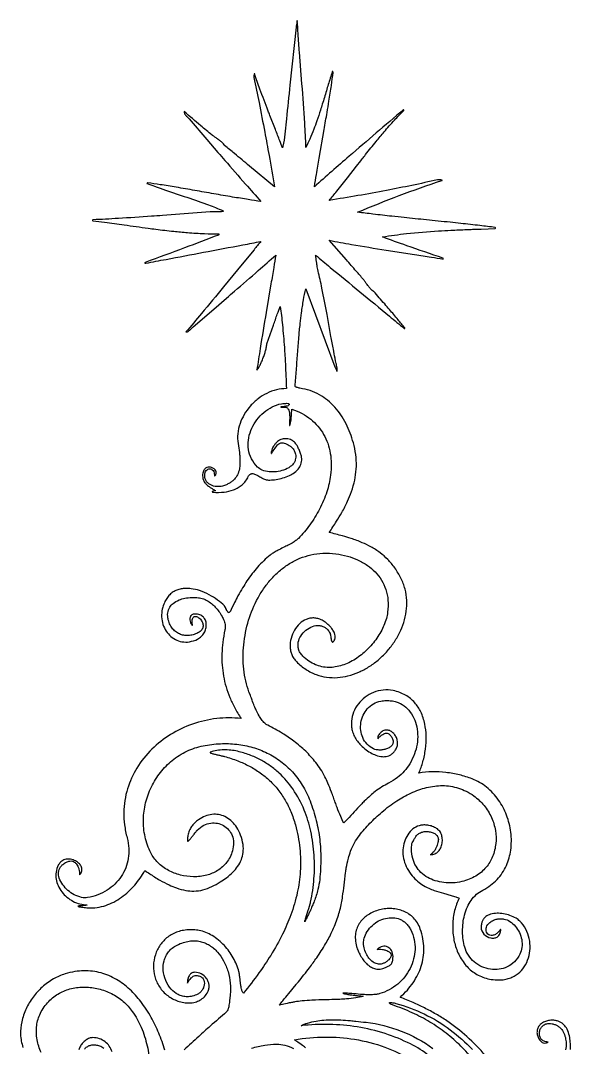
# Model space of a CAD drawing. Header units: metres. Extents: x 423 to 488, y 56 to 176.
# Drawn here: x 437.6 to 469.8, y 115.6 to 175.6 of the extents above; entities that cross this region are included whole.
import ezdxf

# ---------------------------------------------------------------- set-up
doc = ezdxf.new("R2010")
doc.units = ezdxf.units.M

msp = doc.modelspace()

# ---------------------------------------------------------------- linework, layer by layer
for points in [[(464.781799, 115.140671, 0.033072), (463.690087, 116.255893, 0.034568), (462.511203, 117.172386, 0.016283), (461.89119, 117.56037, 0.015494), (461.215045, 117.925897, 0.013922), (460.542551, 118.239848, 0.012682), (459.787051, 118.544735, 0.027645), (460.212306, 118.974179, 0.030802), (460.546491, 119.401554, 0.035053), (460.829548, 119.882474, 0.037889), (461.024026, 120.360814, 0.041107), (461.144777, 120.880629, 0.04133), (461.178441, 121.41034, 0.041251), (461.122503, 121.959003, 0.037965), (460.96852, 122.537959, 0.053167), (460.800532, 122.892872, 0.056312), (460.572913, 123.185663, 0.051989), (460.307443, 123.406373, 0.04958), (459.988213, 123.576904, 0.043596), (459.661087, 123.679681, 0.040894), (459.298973, 123.729062, 0.037904), (458.943857, 123.721257, 0.037454), (458.589749, 123.659515, 0.081407), (457.911752, 123.364876, 0.094516), (457.449564, 122.924816, 0.057001), (457.281591, 122.6228, 0.057681), (457.187712, 122.294421, 0.058854), (457.170869, 121.925716, 0.05164), (457.244094, 121.511833, 0.030411), (457.331987, 121.262654, 0.02772), (457.459445, 121.002349, 0.032504), (457.633387, 120.734375, 0.037604), (457.81469, 120.525943, 0.053144), (458.05708, 120.332509, 0.066221), (458.283115, 120.227447, 0.086845), (458.557532, 120.191683, 0.083747), (458.838008, 120.25169, 0.006474), (459.019312, 120.326389, 0.016085), (459.090875, 120.359725, 0.03725), (459.193709, 120.421726, 0.053736), (459.256141, 120.476971, 0.065658), (459.308151, 120.55172, 0.055998), (459.346207, 120.651345, 0.038954), (459.365058, 120.757872, 0.024324), (459.373474, 120.93076, 0.128387), (459.282688, 121.278495, 0.15353), (459.062367, 121.485964, 0.081965), (458.917145, 121.528844, 0.08097), (458.763999, 121.523016, 0.0799), (458.608482, 121.464642, 0.066812), (458.450877, 121.344338, -0.05133), (458.575344, 121.356176, -0.035794), (458.753835, 121.341992, -0.037966), (458.939192, 121.299225, -0.047936), (459.07817, 121.240719, -0.086796), (459.208153, 121.138287, -0.13351), (459.256869, 121.041129, -0.081819), (459.25917, 120.977332, -0.069222), (459.239413, 120.904656, -0.055865), (459.198575, 120.832543, -0.039647), (459.122918, 120.743832, -0.04455), (458.965722, 120.612404, -0.054888), (458.819437, 120.532934, -0.058957), (458.67103, 120.491828, -0.062331), (458.525368, 120.487759, -0.104452), (458.276719, 120.565964, -0.081656), (458.017674, 120.773658, -0.060297), (457.833843, 121.035797, -0.055308), (457.704243, 121.359686, -0.061885), (457.652114, 121.712938, -0.075442), (457.689486, 122.003999, -0.072504), (457.866114, 122.396296, -0.0673), (458.165271, 122.749881, -0.061493), (458.530963, 123.006211, -0.063517), (458.935452, 123.159231, -0.073545), (459.377491, 123.19822, -0.082645), (459.763086, 123.110467, -0.046623), (459.953118, 123.011085, -0.045869), (460.124403, 122.876299, -0.045907), (460.277466, 122.702015, -0.04134), (460.411229, 122.482008, -0.062411), (460.606477, 121.928265, -0.062081), (460.659718, 121.340416, -0.055785), (460.57875, 120.786463, -0.05295), (460.369717, 120.235121, -0.050179), (460.056593, 119.744949, -0.049766), (459.649107, 119.323191, -0.052408), (459.149964, 118.982852, -0.053907), (458.605764, 118.761691, -0.036261), (458.39926, 118.71858, -0.026115), (458.107496, 118.694865, -0.015273), (457.873471, 118.695253, -0.010701), (457.539972, 118.713147, -0.003794), (457.46653, 118.719227, -0.000556), (456.965557, 118.76509, 0.006671), (456.631122, 118.791586, 0.012121), (456.446615, 118.799244, 0.254192), (456.451796, 118.789711, 0.060897), (456.490177, 118.771007, 0.021887), (456.530525, 118.759051, 0.011828), (456.606481, 118.742015, 0.010981), (456.735322, 118.719233, 0.006035), (456.971016, 118.685781, 0.002602), (457.119243, 118.667349, 0.001554), (457.367627, 118.638557, -0.001268), (457.586453, 118.613319, -0.007429), (457.623721, 118.608362, -0.021935), (457.194705, 118.520898, -0.017595), (456.65303, 118.454448, -0.00976), (456.272054, 118.428747, -0.005948), (455.645941, 118.406232, 0.001304), (454.842322, 118.384807, 0.004929), (454.62987, 118.376491, 0.012357), (454.059939, 118.334415, 0.016371), (453.63223, 118.277999, 0.007666), (453.443701, 118.243845, 0.005359), (453.175377, 118.18798), (452.720672, 118.086711, -0.002303), (452.92804, 118.343488, -0.001388), (453.275168, 118.766892), (453.705925, 119.290164, 0.001266), (453.837465, 119.451037, 0.007824), (454.489166, 120.278311, 0.011433), (454.913083, 120.861283, 0.018813), (455.430097, 121.671031, 0.02263), (455.802771, 122.377586, 0.029845), (456.146273, 123.236496, 0.032435), (456.361774, 124.060079, 0.012285), (456.424933, 124.43588, 0.007012), (456.510091, 125.09798, -0.004006), (456.598572, 125.820205, -0.009749), (456.643083, 126.115887, -0.021324), (456.761562, 126.667545, -0.027011), (456.896722, 127.092112, -0.036889), (457.123146, 127.578152, -0.038594), (457.406981, 128.004964, -0.025761), (458.022614, 128.713269, -0.025102), (458.724921, 129.372244, -0.030984), (459.592689, 130.020276, -0.036043), (460.406663, 130.472842, -0.022916), (460.880949, 130.667554, -0.025359), (461.324563, 130.801397, -0.029867), (461.809898, 130.891018, -0.032546), (462.262136, 130.917194, -0.0369), (462.74141, 130.878279, -0.038031), (463.195625, 130.771539, -0.039881), (463.653537, 130.585152, -0.037726), (464.101269, 130.315734, -0.067462), (464.700268, 129.755655, -0.066956), (465.132482, 129.051533, -0.063564), (465.358833, 128.292624, -0.065757), (465.383008, 127.527255, -0.07256), (465.194173, 126.770753, -0.077484), (464.815895, 126.145578, -0.041884), (464.53977, 125.867858, -0.040918), (464.214177, 125.634051, -0.040962), (463.834421, 125.446328, -0.037623), (463.394191, 125.309179, -0.042801), (462.869216, 125.234529, -0.043721), (462.350338, 125.250977, -0.047128), (461.839562, 125.361587, -0.051975), (461.404997, 125.551135, -0.061207), (461.007289, 125.845654, -0.066142), (460.71949, 126.202259, -0.071918), (460.525766, 126.656219, -0.065031), (460.455139, 127.196955, -0.028717), (460.471439, 127.48053, -0.087424), (460.498233, 127.570567, -0.016516), (460.632827, 127.818898, -0.02264), (460.744909, 127.99186, -0.099742), (460.874604, 128.113101, -0.075607), (461.089247, 128.204349, -0.056924), (461.311582, 128.235073, -0.054854), (461.543585, 128.215071, -0.06668), (461.769327, 128.13806, -0.087699), (461.915595, 128.029865, -0.058682), (461.974744, 127.950708, -0.062824), (462.010623, 127.865616, -0.065728), (462.024699, 127.767353, -0.057483), (462.012947, 127.654575, -0.025721), (461.935198, 127.373758, -0.043705), (461.866934, 127.216215, -0.057409), (461.751449, 127.051308, -0.046065), (461.568617, 126.879918, 0.103391), (461.817567, 126.931953, 0.102624), (462.026575, 127.080105, 0.078192), (462.160728, 127.278929, 0.067362), (462.243666, 127.544241, 0.063358), (462.255216, 127.819648, 0.068733), (462.199258, 128.067688, 0.088529), (462.06235, 128.298311, 0.099026), (461.872719, 128.445806, 0.039889), (461.598237, 128.556684, 0.04684), (461.351556, 128.609408, 0.049362), (461.115831, 128.613723, 0.052519), (460.897963, 128.572889, 0.09528), (460.541363, 128.387144, 0.083041), (460.232701, 128.045619, 0.066828), (460.043519, 127.639286, 0.060958), (459.955365, 127.156256, 0.063415), (459.989824, 126.649623, 0.067371), (460.144389, 126.197056, 0.042667), (460.423799, 125.74023, 0.048716), (460.73729, 125.391032, 0.042751), (461.060103, 125.142338, 0.037286), (461.470753, 124.919894, 0.021641), (461.785139, 124.794824, 0.013127), (462.316351, 124.625188), (462.772315, 124.494479, -0.004172), (463.044887, 124.412878, -0.00563), (463.245652, 124.348458, 0.055534), (462.978309, 123.622149, 0.051948), (462.86459, 122.802954, 0.051042), (462.920105, 121.986154, 0.054339), (463.131534, 121.246512, 0.064403), (463.526688, 120.549309, 0.072175), (464.03437, 120.044622, 0.040588), (464.362145, 119.840396, 0.04037), (464.720463, 119.690849, 0.04089), (465.119248, 119.596235, 0.037822), (465.560986, 119.562772, 0.039735), (465.891548, 119.589084, 0.043128), (466.188022, 119.663228, 0.042592), (466.4517, 119.779841, 0.043091), (466.688878, 119.93784, 0.077883), (467.047174, 120.329013, 0.071718), (467.293835, 120.849009, 0.064905), (467.389354, 121.405134, 0.06399), (467.339438, 121.975227, 0.069971), (467.131967, 122.535144, 0.072836), (466.789268, 122.995442, 0.065747), (466.568343, 123.164821, 0.046581), (466.211898, 123.328161, 0.042214), (465.824609, 123.427969, 0.04609), (465.459225, 123.455691, 0.066518), (465.066754, 123.396684, 0.090939), (464.806078, 123.26641, 0.060016), (464.688404, 123.153505, 0.061082), (464.602712, 123.018085, 0.06026), (464.548046, 122.854108, 0.050397), (464.527289, 122.648699, 0.185636), (464.684585, 122.239632, 0.1713), (465.099935, 122.014176, 0.091149), (465.323674, 122.019501, 0.10979), (465.49363, 122.096276, 0.064522), (465.567275, 122.167954, 0.061485), (465.62337, 122.260014, 0.058374), (465.658927, 122.371855, 0.047837), (465.672582, 122.514248, 0.146735), (465.67193, 122.516421, 0.274501), (465.670782, 122.516978, 0.113425), (465.669202, 122.516473, 0.041454), (465.665542, 122.51387, 0.02876), (465.659783, 122.508412, 0.010826), (465.645687, 122.492757), (465.57511, 122.409264, -0.033896), (465.444802, 122.278376, -0.06414), (465.363554, 122.223769, -0.083126), (465.176397, 122.16633, -0.113188), (465.03241, 122.179834, -0.111448), (464.921981, 122.246165, -0.103765), (464.843859, 122.360082, -0.183592), (464.834796, 122.65058, -0.155894), (465.037683, 122.92237, -0.046741), (465.2519, 123.046974, -0.053229), (465.458108, 123.11693, -0.053213), (465.659878, 123.14011, -0.053474), (465.861004, 123.120175, -0.090492), (466.204828, 122.980396, -0.076504), (466.534307, 122.691808, -0.065309), (466.766004, 122.328987, -0.064771), (466.8978, 121.915447, -0.076125), (466.910185, 121.46036, -0.084928), (466.791688, 121.069271, -0.080492), (466.469122, 120.621511, -0.085825), (466.045911, 120.322788, -0.075956), (465.583864, 120.184006, -0.071394), (465.070938, 120.185225, -0.142433), (464.119992, 120.618917, -0.146446), (463.571564, 121.476194, -0.034555), (463.479714, 121.908787, -0.031622), (463.442592, 122.390516, -0.032495), (463.4682, 122.889448, -0.034445), (463.554957, 123.352756, -0.041529), (463.721598, 123.828399, -0.047695), (463.937975, 124.210452, -0.059768), (464.255213, 124.564922, -0.064522), (464.620964, 124.811146, 0.043069), (465.078137, 125.091273, 0.044993), (465.462115, 125.431969, 0.042598), (465.763396, 125.812266, 0.041406), (466.003585, 126.24977, 0.071852), (466.258811, 127.151408, 0.064665), (466.262186, 128.191593, 0.059764), (466.013642, 129.184451, 0.061248), (465.546172, 130.067193, 0.071105), (464.833452, 130.830203, 0.077736), (464.004944, 131.307145, 0.032107), (463.25434, 131.541788, 0.03167), (462.469324, 131.680966, 0.032628), (461.661494, 131.718895, 0.03392), (460.886391, 131.65197, 0.037187), (461.121465, 132.308392, 0.034804), (461.26942, 133.038411, 0.038971), (461.310797, 133.826054, 0.044447), (461.231921, 134.513409, 0.059412), (460.993166, 135.22962, 0.070538), (460.643497, 135.76182, 0.082962), (460.101941, 136.202574, 0.041879), (459.765243, 136.358565, 0.038206), (459.373755, 136.468504, 0.073962), (458.801476, 136.496993, 0.072073), (458.230734, 136.356227, 0.065217), (457.744004, 136.08015, 0.065288), (457.345287, 135.688388, 0.070329), (457.062268, 135.197935, 0.075881), (456.941767, 134.686693, 0.042004), (456.942874, 134.40649, 0.041932), (456.990839, 134.129932, 0.042971), (457.090251, 133.850171, 0.040193), (457.244524, 133.572847, 0.042672), (457.436128, 133.33263, 0.034284), (457.717424, 133.073884, 0.037395), (458.056111, 132.841991, 0.043881), (458.373066, 132.693584, 0.066448), (458.753942, 132.609411, 0.088301), (459.047232, 132.636277, 0.055812), (459.201619, 132.697762, 0.055299), (459.339945, 132.792598, 0.053754), (459.463097, 132.924286, 0.045246), (459.575708, 133.106289, 0.089554), (459.637684, 133.317818, 0.080507), (459.624401, 133.562274, 0.067429), (459.54492, 133.780281, 0.068333), (459.411728, 133.966567, 0.081732), (459.227355, 134.106883, 0.099049), (459.043581, 134.161718, 0.058857), (458.938419, 134.159082, 0.057494), (458.834296, 134.131661, 0.055969), (458.731504, 134.077598, 0.047383), (458.625852, 133.990275, 0.028029), (458.538554, 133.892599, 0.063998), (458.508687, 133.843388, 0.070026), (458.491449, 133.782952, 0.034518), (458.482691, 133.656231, -0.011097), (458.624836, 133.792203, -0.019751), (458.709275, 133.863545, -0.041383), (458.834704, 133.945596, -0.064648), (458.924463, 133.980149, -0.102585), (459.030778, 133.983753, -0.103943), (459.128392, 133.945025, -0.081394), (459.216325, 133.863552, -0.049401), (459.321198, 133.697154, -0.049749), (459.364212, 133.584329, -0.061586), (459.378015, 133.487643, -0.064617), (459.368082, 133.397933, -0.06503), (459.335715, 133.314287, -0.099255), (459.23282, 133.191365, -0.071309), (459.04162, 133.078407, -0.049201), (458.842074, 133.018226, -0.044818), (458.614621, 132.994252, -0.050408), (458.387455, 133.013674, -0.069518), (458.230424, 133.066557, -0.086065), (457.856185, 133.342501, -0.087388), (457.601578, 133.723257, -0.074258), (457.488587, 134.136628, -0.069327), (457.497692, 134.595231, -0.06822), (457.630528, 135.033154, -0.071825), (457.866717, 135.398301, -0.084051), (458.224954, 135.691291, -0.084696), (458.656607, 135.84829, -0.036085), (458.987489, 135.88407, -0.040573), (459.283281, 135.870595, -0.041738), (459.557216, 135.812193, -0.043562), (459.806421, 135.712499, -0.080225), (460.205897, 135.422624, -0.072302), (460.531951, 134.983428, -0.059192), (460.724801, 134.494948, -0.053202), (460.812904, 133.91773, -0.051128), (460.779377, 133.330255, -0.052047), (460.628985, 132.772056, -0.04066), (460.350524, 132.193308, -0.04845), (460.034268, 131.756395, -0.050674), (459.631536, 131.384087, -0.044676), (459.103327, 131.056148, 0.023822), (458.715394, 130.837137, 0.022996), (458.3365, 130.573689, 0.017589), (458.037215, 130.327318, 0.0145), (457.69413, 130.00584, 0.007352), (457.495206, 129.802408, 0.003642), (457.102786, 129.383036, -0.003465), (456.702148, 128.954579, -0.006653), (456.489033, 128.735716, -0.0153), (456.315239, 129.111636, -0.011193), (456.105246, 129.637285, -0.002222), (456.050694, 129.785241, -0.001079), (455.940349, 130.090721, 0.001236), (455.832545, 130.388872, 0.0024), (455.775896, 130.54205, 0.011722), (455.567781, 131.0594, 0.016115), (455.395669, 131.426766, 0.024302), (455.135772, 131.881789, 0.026804), (454.85925, 132.268187, 0.031763), (454.265976, 132.920225, 0.030815), (453.575406, 133.510717, 0.024878), (452.901843, 133.967658, 0.020674), (452.044813, 134.441424, -0.072237), (451.878908, 134.556853, -0.047855), (451.677626, 134.784934, -0.02749), (451.537161, 135.002895, -0.019835), (451.371964, 135.321894, -0.011445), (451.262201, 135.570835, -0.008589), (451.129358, 135.90811, -0.002097), (451.089344, 136.016434, -0.00144), (451.032178, 136.174628), (450.965848, 136.35944), (450.951335, 136.399387, -0.031667), (450.764689, 137.028543, -0.029264), (450.646967, 137.728759, -0.026616), (450.609054, 138.419458, -0.025358), (450.644679, 139.144583, -0.049109), (450.932222, 140.578281, -0.05092), (451.478674, 141.878638, -0.028474), (451.860309, 142.492106, -0.030533), (452.281119, 143.018392, -0.034405), (452.786845, 143.505335, -0.036916), (453.317972, 143.887646, -0.041088), (453.931763, 144.197865, -0.042126), (454.572315, 144.397161, -0.043991), (455.275988, 144.488808, -0.041509), (456.02723, 144.457701, -0.035966), (456.705718, 144.322807, -0.038994), (457.306071, 144.106306, -0.044292), (457.874845, 143.786227, -0.049064), (458.32599, 143.406882, -0.056116), (458.704444, 142.92073, -0.058037), (458.954676, 142.379995, -0.059771), (459.079757, 141.756771, -0.053411), (459.05982, 141.046209, -0.034951), (458.983637, 140.679153, -0.03091), (458.843784, 140.279117, -0.02711), (458.663489, 139.908086, -0.025231), (458.429199, 139.531871, -0.048522), (457.844583, 138.843963, -0.051051), (457.170483, 138.31274, -0.029837), (456.78273, 138.098011, -0.0329), (456.409405, 137.948769, -0.038577), (455.998755, 137.849401, -0.042462), (455.615883, 137.820468, -0.048383), (455.21166, 137.863534, -0.049399), (454.831441, 137.981795, -0.050641), (454.459041, 138.185946, -0.045717), (454.097607, 138.486707, -0.057789), (453.9421, 138.683012, -0.065796), (453.851698, 138.883775, -0.062383), (453.818076, 139.083122, -0.059508), (453.834245, 139.294361, -0.093493), (453.980088, 139.657698, -0.080455), (454.282372, 139.996349, -0.0827), (454.674207, 140.218876, -0.101855), (455.037324, 140.273183, -0.066175), (455.232029, 140.236402, -0.068716), (455.403403, 140.152329, -0.069993), (455.558219, 140.012927, -0.058651), (455.694439, 139.80538, -0.063029), (455.70205, 139.78371, -0.013911), (455.721023, 139.681784, 0.002381), (455.745086, 139.53361, 0.008079), (455.75309, 139.490094, 0.025548), (455.78081, 139.381146, 0.056995), (455.801139, 139.334893, 0.072482), (455.819563, 139.311764, 0.127924), (455.834438, 139.303659, 0.160808), (455.852046, 139.304971, 0.098341), (455.87567, 139.320767, 0.056294), (455.940653, 139.402298, 0.062473), (455.980331, 139.487533, 0.05768), (455.99735, 139.573407, 0.052144), (455.99505, 139.670163, 0.072558), (455.948943, 139.834948, 0.050906), (455.828202, 140.046116, 0.032137), (455.695888, 140.207945, 0.027883), (455.522195, 140.374828, 0.025296), (455.35281, 140.506037, 0.036227), (455.224101, 140.582503, 0.051974), (454.975534, 140.676006, 0.057255), (454.736731, 140.710037, 0.054709), (454.512428, 140.691571, 0.052768), (454.28934, 140.623321, 0.086558), (453.924891, 140.387135, 0.073614), (453.605992, 139.989649, 0.067882), (453.411417, 139.521118, 0.072132), (453.357054, 139.046501, 0.042343), (453.38571, 138.797561, 0.04528), (453.452676, 138.572939, 0.050649), (453.568167, 138.351883, 0.050729), (453.725525, 138.158888, 0.051844), (454.290434, 137.70038, 0.056652), (454.885849, 137.401646, 0.053778), (455.488986, 137.25124, 0.051707), (456.134987, 137.229516, 0.045055), (456.739612, 137.326938, 0.041236), (457.371961, 137.54511, 0.036567), (457.942776, 137.847934, 0.034522), (458.495794, 138.251044, 0.03331), (458.985558, 138.721685, 0.033528), (459.40551, 139.249931, 0.035702), (459.75622, 139.844028, 0.038016), (460.00013, 140.444385, 0.043189), (460.150556, 141.10593, 0.046396), (460.178679, 141.737022, 0.05199), (460.076879, 142.401235, 0.051967), (459.840178, 143.030453, 0.037938), (459.480032, 143.631966, 0.041), (459.063356, 144.129398, 0.037457), (458.616509, 144.518696, 0.034575), (458.077015, 144.866536, 0.026036), (457.57317, 145.11085, 0.020945), (456.921306, 145.354392, 0.012233), (456.421436, 145.504213, 0.007876), (455.636382, 145.705492, 0.010564), (456.072496, 146.357515, 0.013796), (456.38176, 146.872507, 0.020499), (456.715486, 147.525898, 0.024362), (456.945951, 148.098728, 0.031562), (457.132529, 148.771074, 0.034721), (457.219908, 149.399426, 0.039683), (457.212575, 150.093442, 0.03899), (457.094584, 150.789872, 0.023842), (456.916632, 151.378788, 0.025388), (456.695956, 151.912779, 0.029689), (456.398547, 152.454593, 0.032702), (456.069382, 152.909146, 0.038817), (455.649984, 153.341901, 0.041931), (455.202288, 153.674995, 0.047104), (454.665617, 153.942032, 0.046575), (454.082097, 154.106349, -0.006806), (453.930492, 154.136295, -0.011226), (453.83928, 154.157755, -0.015034), (453.75429, 154.182526, -0.025827), (453.706135, 154.200944, -0.074315), (453.657444, 154.231831, -0.240485), (453.650402, 154.249204, 0.002766), (453.688748, 154.719548, 0.001371), (453.758284, 155.669428, -0.001309), (453.828535, 156.630732, -0.002634), (453.867198, 157.107978, -0.005326), (453.944875, 157.908289, -0.006734), (454.021561, 158.539614, -0.009607), (454.138541, 159.295421, -0.011199), (454.265788, 159.939101), (455.978518, 155.391505, 0.008176), (456.031054, 155.258643, 0.016111), (456.060962, 155.192579, 0.045444), (456.096332, 155.134651, 0.304717), (456.106738, 155.130967, 0.325673), (456.11625, 155.142496, 0.044143), (456.113444, 155.242345, 0.013254), (456.101144, 155.327874, 0.007364), (456.072684, 155.480739, 0.003392), (456.051203, 155.583756, 0.002311), (456.017953, 155.734579), (455.985155, 155.880817), (455.982742, 155.892297, -0.002715), (455.88397, 156.408048, -0.00185), (455.74594, 157.166195), (455.518695, 158.445297, 0.006549), (455.219772, 159.984957, 0.01003), (454.991377, 160.983232, -0.017824), (454.955456, 161.152309, -0.01041), (454.9104, 161.444748, 0.002601), (454.859785, 161.811197, 0.00935), (454.843274, 161.912763, 0.001709), (455.704908, 161.194932, 0.000854), (457.435382, 159.768232, -0.000854), (459.1659, 158.341497, -0.001709), (460.027514, 157.623683, 0.168787), (460.046322, 157.616526, 0.198384), (460.0625, 157.622662, 0.203421), (460.069377, 157.638262, 0.174203), (460.062975, 157.656889, 0.004638), (459.671601, 158.135666, 0.003663), (459.165989, 158.733652, 0.001724), (458.886449, 159.05713, 0.000756), (458.245814, 159.791072, -0.156362), (458.209293, 159.802779, -0.04605), (458.112896, 159.886048, -0.017157), (458.042596, 159.964289, -0.01016), (457.931298, 160.102667, -0.004333), (457.868835, 160.18511, -0.002353), (457.755842, 160.338463, 0.003411), (457.662193, 160.465002, 0.016128), (457.641354, 160.490973, 0.001607), (457.221164, 160.97819, 0.001182), (456.646327, 161.637254), (455.644357, 162.777503, 0.006186), (456.950675, 162.536207, 0.00402), (458.968067, 162.205993), (460.635737, 161.949461, -0.001222), (461.619319, 161.795116, -0.001763), (462.300332, 161.684081, -0.017096), (462.303024, 161.700918, -0.020416), (462.306329, 161.714811), (462.310511, 161.728927, 0.311626), (462.309094, 161.732101, 0.056348), (462.29315, 161.739497, -0.003721), (460.174377, 162.463317, -0.005534), (458.759225, 162.976205, -0.014772), (460.166431, 163.168211, -0.011173), (462.037447, 163.325221, -0.00316), (462.750516, 163.364519, -0.002385), (463.695987, 163.406115, -0.000609), (464.030519, 163.418826), (464.520176, 163.436425), (465.337192, 163.46503, 0.224914), (465.351444, 163.472417, 0.142499), (465.360276, 163.495385, 0.136403), (465.355754, 163.519264, 0.250942), (465.34454, 163.527283, 0.003047), (464.457104, 163.636954, 0.002415), (463.336293, 163.763052, 0.001153), (462.709705, 163.829021, 0.000522), (461.324622, 163.970159, -0.00074), (460.018103, 164.103869, -0.001372), (459.313172, 164.179022, -0.002634), (458.201286, 164.306579, -0.003265), (457.305584, 164.420057, -0.009663), (459.737741, 165.389537, -0.009558), (462.2323, 166.274387, 0.084415), (462.242802, 166.279991, 0.307033), (462.243908, 166.28337, 0.19002), (462.241482, 166.286529, 0.055131), (462.229403, 166.29207, 0.035243), (462.204549, 166.298404, 0.016004), (462.148733, 166.306671, 0.022753), (462.016124, 166.315907, 0.062116), (461.967513, 166.311028, -0.009089), (458.99381, 165.689859, -0.008131), (455.647911, 165.110388, 0.004964), (456.084065, 165.640923, 0.003373), (456.712886, 166.432356), (457.239744, 167.107741, -0.000583), (457.568137, 167.52828, -0.000957), (457.768823, 167.783651, -0.004178), (458.388498, 168.555728, -0.005729), (458.85156, 169.109819, -0.008878), (459.462104, 169.798463, -0.010572), (459.996934, 170.356401, 0.200941), (460.002611, 170.370259, 0.160796), (459.996689, 170.387737, 0.095241), (459.982671, 170.400418, 0.322884), (459.976588, 170.399936, 0.002259), (456.809846, 167.687193, 0.003493), (454.782395, 165.909563, -0.00284), (454.895015, 166.627689, -0.002141), (455.053905, 167.578845), (455.344859, 169.245923, 0.001342), (455.517811, 170.251623, 0.00204), (455.627149, 170.914221, 0.003436), (455.767533, 171.82709, 0.004136), (455.872664, 172.58716, 0.146012), (455.868974, 172.609913, 0.122844), (455.851531, 172.630824, 0.183813), (455.83109, 172.636427, 0.298556), (455.820368, 172.627822, 0.00368), (455.698308, 172.242634, 0.001959), (455.477177, 171.516464, -0.001284), (455.239753, 170.732997, -0.002882), (455.131016, 170.384665, -0.006136), (454.922055, 169.755398, -0.007861), (454.74526, 169.268961, -0.011405), (454.508571, 168.688427, -0.013427), (454.283285, 168.205885, 0.005745), (454.210088, 169.626781, 0.00357), (454.049731, 171.910563), (453.905274, 173.761801, -0.001468), (453.826586, 174.831877, -0.002012), (453.774596, 175.613191, 0.052348), (453.773969, 175.616914, 0.366904), (453.773464, 175.617256), (453.77287, 175.616858), (453.771227, 175.613144, 0.022679), (453.768938, 175.605454, 0.008361), (453.764034, 175.584256, 0.006689), (453.756291, 175.545503, 0.003485), (453.742945, 175.470837, 0.004614), (453.716095, 175.305163, 0.011365), (453.707348, 175.237582), (453.349205, 171.84832, -0.00076), (453.135537, 169.865434, -0.001072), (452.978924, 168.460394), (452.908781, 168.17982, 0.001375), (452.752766, 168.586062, 0.000835), (452.492837, 169.254041), (452.172292, 170.074904, -0.000777), (452.073775, 170.328711, -0.004782), (451.593793, 171.607241, -0.006955), (451.284478, 172.493883, 0.059222), (451.278003, 172.507635, 0.178205), (451.273899, 172.510818, 0.24829), (451.269785, 172.51007, 0.102293), (451.263558, 172.502685, 0.057956), (451.256263, 172.484462, 0.023136), (451.245622, 172.436599, 0.025828), (451.232004, 172.324461, 0.070201), (451.234964, 172.282828, -0.003336), (451.538257, 170.820254, -0.002847), (451.872404, 169.102318, -0.001885), (452.124374, 167.738108, -0.001409), (452.449488, 165.910551), (450.983364, 167.115899, -0.000659), (450.105434, 167.83964, -0.000986), (449.520492, 168.325091, 0.162042), (449.508677, 168.360589, 0.045853), (449.422177, 168.456429, 0.016919), (449.341046, 168.526318, 0.010009), (449.197775, 168.636881, 0.004392), (449.108398, 168.701834, 0.002553), (448.953099, 168.811431, -0.002664), (448.819543, 168.905728, -0.013587), (448.793964, 168.925063, -0.006189), (448.126567, 169.472337, -0.004187), (447.157022, 170.301611, 0.055348), (447.164396, 170.2352, 0.055845), (447.186028, 170.172604, 0.041056), (447.213951, 170.12455, 0.031429), (447.259077, 170.067741, 0.014055), (447.286387, 170.039135, 0.005803), (447.355213, 169.97255, -0.00921), (447.419349, 169.909651, -0.016417), (447.453481, 169.872561), (448.495711, 168.660301), (449.138367, 167.913292, 0.000454), (449.539068, 167.448913, 0.001938), (450.74725, 166.062199, 0.002624), (451.648715, 165.046389, -0.003375), (450.911889, 165.156729, -0.002695), (449.991114, 165.306065, -0.001338), (449.444851, 165.399189, -0.000659), (448.337425, 165.592533, 0.000697), (447.240093, 165.78403, 0.001375), (446.683713, 165.878751, 0.002733), (445.764027, 166.027558, 0.003412), (445.026037, 166.137678, 0.173703), (445.007005, 166.133767, 0.136337), (444.990264, 166.11591, 0.126239), (444.985189, 166.094333, 0.312031), (444.990857, 166.086478, 0.00215), (445.429549, 165.933018, 0.001467), (446.074103, 165.712764), (447.162135, 165.345087, -0.005176), (448.470341, 164.884579, -0.007922), (449.31693, 164.561406, -0.020352), (449.397825, 164.525163, -0.046317), (449.430997, 164.504621, -0.136226), (449.448372, 164.481905, -0.302429), (449.44556, 164.46839, -0.157416), (449.417017, 164.454036, -0.032213), (449.265116, 164.440435, -0.008459), (449.182604, 164.439776, -0.003046), (448.953483, 164.443219, 0.006029), (448.753785, 164.445029, 0.018446), (448.688548, 164.442426), (445.887037, 164.228323, -0.001102), (445.256453, 164.181843, -0.002813), (443.311478, 164.053787, -0.003674), (441.821053, 163.975062, 0.280162), (441.813058, 163.969689, 0.099063), (441.807112, 163.944883, 0.13078), (441.81257, 163.920739, 0.248627), (441.82378, 163.913053, -0.003664), (442.506561, 163.830042, -0.00218), (443.652554, 163.677101, 0.000651), (445.05644, 163.485372, 0.00205), (445.502756, 163.426872, 0.004876), (446.549562, 163.304387, 0.006346), (447.3558, 163.228347, 0.009344), (448.348136, 163.166089, 0.010993), (449.193097, 163.14751, 0.025311), (449.189667, 163.130252, 0.013941), (449.185919, 163.098541, -0.219549), (449.183542, 163.094411, -0.062586), (449.169427, 163.086854, -0.002358), (447.180871, 162.334295, -0.002052), (444.888436, 161.489772, 0.163541), (444.863068, 161.469547, 0.293371), (444.863015, 161.450416, 0.184277), (444.882683, 161.435821, 0.118428), (444.92003, 161.434395, -0.002244), (446.099613, 161.665057, -0.001214), (448.282601, 162.076274, 0.00085), (450.600235, 162.511106, 0.001879), (451.647498, 162.713514, 0.000745), (451.248226, 162.227663), (450.558029, 161.383767), (449.46934, 160.052476, -0.002919), (448.175017, 158.494988, -0.004183), (447.256439, 157.421048, 0.055348), (447.32285, 157.428422, 0.055845), (447.385445, 157.450054, 0.041056), (447.433499, 157.477977, 0.031429), (447.490309, 157.523104, 0.014055), (447.518914, 157.550414, 0.005803), (447.5855, 157.61924, -0.00921), (447.648399, 157.683376, -0.016417), (447.685489, 157.717507), (448.897749, 158.759738), (449.644757, 159.402394, 0.000454), (450.109136, 159.803095, 0.001938), (451.49585, 161.011277, 0.002624), (452.511661, 161.912742, -0.00167), (452.396779, 161.194081, -0.00125), (452.237596, 160.234288), (451.952396, 158.557615, 0.00255), (451.607242, 156.463262, 0.004233), (451.416442, 155.198814, 0.052859), (451.487524, 155.287519, 0.02601), (451.601649, 155.487808, 0.015331), (451.691206, 155.680405, 0.012327), (451.789164, 155.925703, 0.011592), (451.873234, 156.169471, 0.013592), (451.934382, 156.380737, 0.021225), (451.982918, 156.606115, 0.042443), (451.9927, 156.721147), (452.379114, 157.820282, -0.001669), (452.60714, 158.459189, -0.002325), (452.774408, 158.916291, -0.009968), (452.907343, 157.831731, -0.008271), (453.019767, 156.519816, -0.004968), (453.07694, 155.552011, -0.003343), (453.137993, 154.112426, 0.059755), (452.56923, 154.044209, 0.055369), (451.988655, 153.832702, 0.049051), (451.485414, 153.518588, 0.047308), (451.035682, 153.099132, 0.048033), (450.672334, 152.600453, 0.050757), (450.427661, 152.070118, 0.058306), (450.297598, 151.472656, 0.062711), (450.313176, 150.904063, -0.005622), (450.388264, 150.376594, -0.012632), (450.413097, 150.140721, -0.02867), (450.422542, 149.717488, -0.040272), (450.387779, 149.417878, -0.063196), (450.273798, 149.076486, -0.072772), (450.098706, 148.81709, -0.039407), (449.969779, 148.696261, -0.036372), (449.811977, 148.587954, -0.033802), (449.630956, 148.497994, -0.028842), (449.407366, 148.419915, -0.047053), (449.23795, 148.388339, -0.044594), (449.056153, 148.38814, -0.045314), (448.876788, 148.420519, -0.048909), (448.719106, 148.481117, -0.058691), (448.571258, 148.578383, -0.066425), (448.465834, 148.694074, -0.077872), (448.392125, 148.846306, -0.074006), (448.365941, 149.022237, -0.071773), (448.391831, 149.201666, -0.0936), (448.455417, 149.325842, -0.104305), (448.549453, 149.405534, -0.121529), (448.652264, 149.432147, -0.127625), (448.756022, 149.406486, -0.110128), (448.849111, 149.325545, -0.093978), (448.911689, 149.195439, -0.06532), (448.938587, 148.990424, 0.064682), (449.003866, 149.075195, 0.082837), (449.03351, 149.15354, 0.083101), (449.035824, 149.229076, 0.079065), (449.012897, 149.305071, 0.116735), (448.917624, 149.422112, 0.094494), (448.751898, 149.505613, 0.105546), (448.561376, 149.518585, 0.123176), (448.409269, 149.456514, 0.071565), (448.340942, 149.389532, 0.063233), (448.286617, 149.295994, 0.056694), (448.252377, 149.17981, 0.043359), (448.238687, 149.022237, 0.056268), (448.256508, 148.864375, 0.059332), (448.307247, 148.722459, 0.048745), (448.378026, 148.609388, 0.041135), (448.484418, 148.49262, 0.026753), (448.583596, 148.409735, 0.019792), (448.727437, 148.310679, 0.008252), (448.79482, 148.269645, 0.002835), (448.993538, 148.154592, -0.125893), (448.991779, 148.153549, -0.005055), (448.943525, 148.139968, 0.006131), (448.885118, 148.123394, 0.011365), (448.85394, 148.113356, 0.037916), (448.807539, 148.093188, 0.165285), (448.799359, 148.084536, 0.275019), (448.799953, 148.079004, 0.133718), (448.8085, 148.072355, 0.050082), (448.822426, 148.06812, 0.022528), (448.854357, 148.06329, 0.054161), (449.494889, 148.065315, 0.061896), (450.040463, 148.195945, 0.041484), (450.322291, 148.329164, 0.046378), (450.549785, 148.490606, 0.054759), (450.756714, 148.712053, 0.055304), (450.90885, 148.970748, -0.052621), (450.956703, 149.053123, -0.071948), (451.005576, 149.103017, -0.077943), (451.061571, 149.133355, -0.074094), (451.127282, 149.146199, -0.087128), (451.2329, 149.13253, -0.044483), (451.424646, 149.053392, -0.006907), (451.473878, 149.026869, -0.002902), (451.589808, 148.961448, 0.004287), (451.699646, 148.899866, 0.008047), (451.75896, 148.868507, 0.043334), (451.961775, 148.786648, 0.074389), (452.088239, 148.767728, 0.031875), (452.448274, 148.790704, 0.029836), (452.826923, 148.862393, 0.037188), (453.232128, 148.997173, 0.045986), (453.537484, 149.159012, 0.070337), (453.828403, 149.414018, 0.08961), (453.982882, 149.676526, 0.053188), (454.024966, 149.843508, 0.050683), (454.032069, 150.024036, 0.047819), (454.00172, 150.215106, 0.039939), (453.926074, 150.433872, 0.005846), (453.826083, 150.655133, 0.013751), (453.779917, 150.747467, 0.030732), (453.691639, 150.890621, 0.042385), (453.613129, 150.984069, 0.056728), (453.503907, 151.071314, 0.055449), (453.375141, 151.133496, 0.048878), (453.22493, 151.170481, 0.035951), (453.015382, 151.185567, 0.074421), (452.888457, 151.16657, 0.059036), (452.740713, 151.101463, 0.043558), (452.617611, 151.013566, 0.037729), (452.493837, 150.890495, 0.03485), (452.391983, 150.75459, 0.037146), (452.31569, 150.614677, 0.046028), (452.262234, 150.460111, 0.060317), (452.24721, 150.336025, 0.079316), (452.248486, 150.32803, 0.183813), (452.250743, 150.32524, 0.187567), (452.254113, 150.324709, 0.08618), (452.260806, 150.327433, 0.058692), (452.272073, 150.336464, 0.022414), (452.2973, 150.364483, 0.015956), (452.333559, 150.411562, 0.006826), (452.4132, 150.525335), (452.543355, 150.718239, -0.010055), (452.614111, 150.817292, -0.036269), (452.636209, 150.842852, -0.102379), (452.745154, 150.91444, -0.093611), (452.884903, 150.941407, -0.063137), (453.013571, 150.925611, -0.048714), (453.171395, 150.868783, -0.036445), (453.304432, 150.793347, -0.035115), (453.429925, 150.696175, -0.038993), (453.536113, 150.585291, -0.0556), (453.594736, 150.494776, -0.056202), (453.670711, 150.28752, -0.068298), (453.68936, 150.106558, -0.068625), (453.660814, 149.940979, -0.06583), (453.586357, 149.782509, -0.096614), (453.365933, 149.552136, -0.0699), (452.97581, 149.351377, -0.053897), (452.561212, 149.255175, -0.054429), (452.139769, 149.250304, -0.072199), (451.717219, 149.354309, -0.100312), (451.454912, 149.528213, -0.077528), (451.100148, 150.014115, -0.081174), (450.922617, 150.560957, -0.069422), (450.915532, 151.093748, -0.06265), (451.061742, 151.665253, -0.055243), (451.328898, 152.171018, -0.053876), (451.708464, 152.618023, -0.057764), (452.188876, 152.978525, -0.062596), (452.698964, 153.196192), (452.858885, 153.22405, -0.011094), (453.003536, 153.243794, -0.016457), (453.101641, 153.251714, -0.041917), (453.233661, 153.246941, -0.112159), (453.280653, 153.230143, -0.147601), (453.297896, 153.210124, -0.158486), (453.300449, 153.185569, -0.096722), (453.288554, 153.157717, -0.047268), (453.249341, 153.110295, -0.140088), (453.232888, 153.101156, -0.021901), (453.116777, 153.079442), (453.096411, 153.076744), (452.911097, 153.054149, 0.004026), (452.860699, 153.047645, 0.009827), (452.840134, 153.04441), (452.827666, 153.04185), (452.822998, 153.04041, 0.568238), (452.822047, 153.037046, 0.082241), (452.839413, 153.033652, 0.007228), (453.039375, 153.030761, -0.062423), (453.108499, 153.022097, -0.072279), (453.164136, 152.998988, -0.06647), (453.208168, 152.964051, -0.057148), (453.247852, 152.91219, -0.070457), (453.291278, 152.80899, -0.042016), (453.323612, 152.624647, -0.018198), (453.33023, 152.500501, -0.009829), (453.329588, 152.270384, 0.004927), (453.326506, 152.025659, 0.016291), (453.328715, 151.951655), (453.330107, 151.948827), (453.330996, 151.949678), (453.333236, 151.953904, 0.021706), (453.336673, 151.962535, 0.008909), (453.34374, 151.984029, 0.008066), (453.356021, 152.026146, 0.004765), (453.374975, 152.097955, 0.009944), (453.41598, 152.274153, 0.031415), (453.424316, 152.33086), (453.45613, 152.91411, -0.042678), (454.057331, 152.654912, -0.046252), (454.561208, 152.321323, -0.046816), (454.980996, 151.91362, -0.047066), (455.31559, 151.437301, -0.04493), (455.553986, 150.915443, -0.042418), (455.706615, 150.327343, -0.039353), (455.761714, 149.720022, -0.036106), (455.721623, 149.05675, -0.045377), (455.501071, 148.085275, -0.040871), (455.074982, 147.065079, -0.037854), (454.511249, 146.151767, -0.039202), (453.837974, 145.363744, -0.035318), (453.689821, 145.235163, -0.02664), (453.473966, 145.090351, -0.013807), (453.318063, 145.003138, -0.007933), (453.040423, 144.863307, 0.002489), (452.702087, 144.6975, 0.007785), (452.595012, 144.64227, 0.019217), (452.357535, 144.503059, 0.02653), (452.1954, 144.386894, 0.021516), (451.811938, 144.052085, 0.020793), (451.445842, 143.673344, 0.017867), (451.138549, 143.301863, 0.016262), (450.829552, 142.871648, 0.012699), (450.579631, 142.477363, 0.010799), (450.30786, 142.000442, 0.007154), (450.104037, 141.610881, 0.0053), (449.842096, 141.078362, -0.043985), (449.811419, 141.043153, -0.074065), (449.78874, 141.02702, -0.104758), (449.764993, 141.020659, -0.1151), (449.742914, 141.024592, -0.124701), (449.71328, 141.047286, -0.051711), (449.66564, 141.122306, -0.008773), (449.652447, 141.149978, -0.004879), (449.63009, 141.200365), (449.601954, 141.265077), (449.593862, 141.283167, 0.029675), (449.544, 141.377085, 0.059569), (449.511168, 141.418834, 0.03877), (449.114908, 141.757985, 0.035192), (448.62821, 142.063148, 0.040914), (448.063052, 142.307377, 0.049302), (447.564937, 142.422746, 0.032558), (447.287764, 142.440504, 0.037162), (447.045039, 142.422167, 0.04472), (446.793367, 142.360825, 0.048407), (446.575288, 142.262076, 0.05276), (446.368686, 142.112276, 0.049972), (446.187429, 141.913031, 0.047067), (446.038132, 141.66634, 0.039401), (445.913203, 141.345586, 0.067378), (445.840556, 140.889909, 0.06846), (445.891845, 140.438612, 0.06596), (446.053591, 140.035524, 0.068595), (446.306533, 139.703005, 0.075068), (446.649012, 139.451372, 0.078706), (447.033121, 139.321213, 0.084448), (447.472691, 139.320715, 0.074207), (447.947463, 139.475684, 0.076171), (448.162663, 139.627923, 0.072649), (448.331596, 139.846488, 0.066753), (448.428848, 140.090217, 0.071327), (448.454344, 140.334633, 0.086202), (448.40229, 140.578313, 0.099235), (448.283337, 140.759773, 0.055143), (448.190645, 140.83512, 0.051953), (448.077559, 140.892359, 0.0494), (447.946219, 140.928146, 0.04185), (447.786204, 140.941563, 0.055752), (447.684116, 140.930145, 0.075542), (447.613349, 140.902405, 0.079405), (447.561174, 140.859966, 0.077569), (447.523764, 140.802193, 0.098142), (447.498429, 140.691068, 0.06554), (447.515783, 140.522188, 0.040682), (447.559989, 140.386347, 0.064918), (447.605019, 140.30871, 0.106664), (447.627763, 140.289435, 0.380707), (447.636954, 140.291655, 0.161771), (447.641461, 140.307013, 0.04055), (447.634227, 140.368917, -0.040122), (447.628681, 140.55093, -0.064959), (447.648812, 140.661884, -0.092872), (447.694464, 140.746568, -0.124889), (447.75213, 140.789742, -0.185717), (447.879414, 140.79317, -0.104838), (448.067432, 140.678093, -0.085648), (448.209435, 140.48807, -0.09894), (448.265066, 140.289879, -0.068777), (448.258069, 140.175169, -0.072222), (448.2213, 140.072032, -0.075031), (448.148428, 139.973423, -0.061117), (448.029967, 139.88101, -0.051618), (447.750894, 139.750555, -0.056055), (447.474057, 139.688027, -0.058209), (447.198519, 139.68972, -0.060856), (446.942687, 139.753409, -0.062708), (446.707418, 139.879142, -0.061302), (446.505666, 140.062807, -0.060389), (446.345978, 140.301715, -0.054058), (446.232803, 140.601873, -0.04345), (446.195891, 140.822585, -0.051392), (446.200403, 141.011873, -0.05309), (446.241015, 141.183309, -0.054284), (446.315529, 141.338694, -0.088473), (446.520049, 141.566267, -0.068952), (446.858825, 141.762278, -0.047285), (447.198949, 141.864643, -0.041205), (447.603623, 141.911582, -0.039429), (447.989554, 141.893931, -0.049347), (448.290855, 141.825561, -0.053116), (448.495796, 141.732096, -0.038116), (448.752685, 141.55247, -0.031121), (448.980423, 141.340892, -0.02972), (449.190235, 141.092057, -0.034119), (449.375552, 140.804766, -0.041108), (449.491966, 140.545827, -0.059622), (449.559331, 140.246316, -0.079316), (449.546339, 140.015281, 0.021617), (449.420485, 139.287541, 0.024035), (449.367426, 138.625356, 0.026054), (449.380912, 137.957846, 0.027069), (449.46194, 137.320323, 0.026954), (449.61083, 136.696918, 0.025865), (449.833593, 136.067284, 0.023665), (450.114526, 135.469141, 0.021234), (450.486096, 134.833337, 0.057386), (449.064688, 134.834111, 0.055958), (447.64428, 134.507669, 0.053949), (446.363668, 133.896164, 0.055496), (445.277174, 133.045652, 0.060663), (444.395531, 131.943218, 0.06461), (443.849561, 130.734796, 0.03509), (443.692869, 130.050688, 0.035066), (443.633309, 129.350901, 0.035943), (443.675231, 128.616865, 0.034351), (443.826225, 127.862611, -0.052632), (443.92585, 127.249508, -0.055122), (443.893702, 126.657134, -0.053699), (443.740787, 126.108121, -0.053485), (443.473626, 125.602147, -0.052262), (443.108267, 125.165817, -0.051055), (442.650719, 124.80537, -0.051089), (442.113705, 124.537208, -0.049013), (441.5097, 124.374525, -0.094927), (441.165351, 124.382839, -0.070398), (440.731433, 124.543195, -0.054901), (440.363666, 124.797096, -0.055962), (440.066374, 125.119399, -0.074521), (439.856514, 125.518132, -0.103666), (439.814592, 125.841005, -0.069004), (439.853008, 126.016694, -0.069368), (439.937452, 126.174416, -0.066367), (440.071718, 126.314943, -0.053047), (440.276158, 126.445879, -0.075957), (440.475151, 126.510066, -0.103047), (440.62986, 126.503104, -0.094418), (440.75333, 126.445186, -0.078292), (440.869568, 126.329467, -0.051746), (440.943747, 126.202274, -0.041209), (441.00573, 126.028269, -0.032079), (441.03812, 125.864877, -0.032902), (441.048796, 125.702812, 0.065922), (441.135237, 125.81564, 0.079177), (441.177456, 125.926436, 0.075812), (441.183427, 126.035466, 0.069381), (441.155652, 126.151387, 0.100963), (441.032752, 126.341055, 0.078024), (440.798935, 126.514732, 0.076783), (440.516058, 126.611584, 0.088177), (440.255211, 126.611769, 0.056164), (440.118253, 126.571287, 0.058804), (439.999647, 126.503836, 0.062546), (439.891758, 126.401399, 0.055742), (439.801044, 126.261423, 0.078025), (439.674212, 125.862613, 0.078321), (439.675939, 125.445687, 0.065903), (439.788093, 125.072687, 0.059382), (440.011014, 124.702749, 0.05355), (440.304216, 124.39913, 0.053032), (440.658378, 124.162057, 0.058049), (441.068561, 124.003926, 0.063081), (441.470139, 123.95306, -0.03474), (441.487292, 123.951867, -0.219024), (441.489695, 123.950326, -0.404315), (441.489317, 123.948454, -0.058352), (441.479234, 123.943118, -0.027401), (441.456206, 123.935604, -0.010925), (441.397218, 123.921246, -0.015874), (441.25235, 123.89411, -0.038375), (441.191489, 123.889432, 0.00662), (441.079603, 123.887951, 0.012302), (441.019462, 123.884876, 0.026834), (440.965382, 123.877842, 0.119444), (440.954047, 123.87277, 0.464015), (440.954376, 123.864618, 0.065615), (440.959668, 123.861093, 0.028679), (440.973026, 123.855458, 0.024561), (440.999171, 123.847578, 0.011894), (441.054179, 123.835285, 0.011269), (441.156107, 123.817417, 0.00731), (441.314134, 123.795731, 0.006887), (441.466093, 123.779257, 0.011658), (441.556165, 123.772861, 0.047404), (442.065771, 123.796908, 0.045485), (442.583032, 123.919548, 0.038998), (443.038484, 124.113002, 0.03561), (443.500125, 124.396548, 0.0304), (443.893651, 124.716588, 0.028381), (444.272027, 125.106415, 0.025843), (444.589455, 125.513672, 0.025831), (444.863318, 125.951707, 0.005805), (445.425802, 125.585619, 0.010419), (445.745698, 125.391893, 0.020619), (446.277681, 125.113279, 0.026554), (446.709425, 124.936757, 0.039595), (447.253759, 124.794355, 0.046828), (447.728164, 124.754822, 0.058234), (448.261949, 124.822864, 0.057149), (448.775579, 125.014614, 0.018664), (449.266335, 125.288348, 0.02383), (449.631203, 125.534646, 0.035496), (450.021921, 125.872103, 0.044325), (450.288086, 126.18884, 0.059353), (450.505589, 126.594956, 0.064088), (450.609191, 127.009101, 0.066354), (450.601963, 127.478795, 0.054873), (450.457484, 128.027339, 0.050104), (450.233678, 128.470895, 0.057654), (449.961094, 128.806187, 0.063351), (449.627848, 129.057676, 0.068984), (449.271847, 129.200776, 0.071766), (448.886247, 129.239919, 0.068354), (448.485981, 129.167654, 0.063883), (448.097107, 128.983292, 0.053827), (447.699734, 128.663364, 0.065087), (447.557325, 128.478122, 0.050939), (447.434801, 128.20641, 0.039474), (447.369351, 127.942311, 0.041029), (447.347904, 127.681388, 0.072834), (447.349892, 127.667808, 0.143578), (447.353743, 127.66188, 0.165246), (447.359783, 127.659453, 0.09944), (447.370307, 127.660976, 0.075942), (447.389017, 127.671042, 0.029918), (447.429892, 127.705819, 0.022228), (447.49194, 127.770897, 0.010424), (447.61487, 127.917956, 0.003879), (447.680635, 128.001366, 0.001923), (447.811356, 128.171175, -0.003941), (447.913066, 128.302201, -0.029364), (447.927867, 128.318851, -0.076434), (448.310213, 128.599284, -0.086076), (448.712007, 128.727335, -0.082422), (449.102193, 128.716533, -0.083288), (449.463987, 128.581037, -0.084123), (449.761889, 128.333972, -0.083875), (449.962516, 128.001693, -0.087509), (450.046738, 127.588915, -0.076398), (449.986302, 127.11104, -0.046293), (449.842677, 126.741643, -0.04898), (449.643258, 126.424427, -0.046262), (449.402389, 126.166682, -0.0446), (449.108412, 125.948882, -0.07515), (448.479013, 125.683909, -0.065499), (447.701959, 125.592069, -0.059028), (446.94099, 125.692397, -0.060634), (446.244239, 125.96274, -0.072276), (445.6166, 126.425713, -0.082009), (445.212549, 126.983036, -0.061245), (444.87815, 127.924441, -0.060039), (444.777399, 128.938387, -0.054901), (444.904299, 129.904629, -0.053525), (445.244398, 130.844421, -0.053575), (445.776519, 131.69087, -0.054989), (446.460396, 132.384754, -0.060177), (447.322595, 132.928419, -0.061322), (448.272244, 133.243002, -0.037578), (449.276063, 133.366359, -0.039795), (450.230771, 133.335421, -0.042148), (451.167262, 133.149298, -0.044227), (452.016157, 132.821184, -0.04679), (452.808567, 132.334549, -0.047103), (453.491732, 131.712778, -0.047871), (454.068687, 130.94207, -0.044971), (454.520826, 130.022687, -0.030511), (454.880858, 128.883743, -0.031948), (455.086562, 127.761555, -0.029505), (455.150507, 126.668364, -0.026084), (455.085247, 125.431653, -0.035796), (454.981157, 124.84784, -0.02936), (454.762955, 124.158845, -0.009521), (454.651416, 123.883156, -0.007793), (454.503572, 123.551269, -0.00445), (454.393617, 123.319852, -0.002796), (454.213295, 122.95411, -0.393995), (454.211298, 122.955791), (454.211056, 122.957985), (454.211294, 122.962814, -0.022372), (454.21264, 122.972118, -0.010531), (454.216791, 122.991645, -0.009491), (454.225875, 123.027289, -0.004634), (454.246534, 123.099735, -0.003558), (454.276852, 123.199809, -0.00143), (454.354742, 123.447959, 0.003533), (454.529923, 124.014392, 0.020124), (454.555951, 124.115219, 0.034355), (454.752825, 125.475763, 0.034522), (454.761041, 126.843797, 0.038533), (454.56176, 128.257529, 0.042677), (454.177771, 129.488523, 0.052061), (453.526636, 130.704295, 0.057697), (452.714026, 131.647813, 0.032158), (452.193303, 132.069113, 0.032177), (451.623188, 132.419925, 0.032859), (450.983794, 132.706684, 0.031212), (450.277689, 132.920085, 0.031289), (449.882271, 132.987364, 0.031405), (449.483019, 133.004616, 0.035629), (449.063621, 132.966416, 0.039943), (448.698789, 132.876397, 0.132955), (448.677499, 132.862262, 0.323958), (448.676433, 132.850925, 0.119464), (448.687098, 132.839941, 0.0404), (448.72672, 132.819232, 0.027283), (448.79905, 132.793133, 0.01178), (448.970674, 132.74597, 0.004422), (449.076745, 132.720486, 0.002297), (449.281552, 132.674184, -0.002221), (449.466996, 132.632288, -0.00947), (449.510258, 132.621446, -0.026206), (450.298319, 132.362991, -0.029377), (450.97153, 132.055835, -0.032782), (451.612032, 131.66109, -0.034794), (452.159987, 131.211213, -0.036143), (452.646838, 130.679688, -0.035383), (453.061677, 130.071453, -0.033805), (453.394416, 129.40028, -0.030701), (453.662649, 128.620429, -0.041162), (453.921712, 127.255869, -0.042246), (453.949995, 125.90274, -0.037569), (453.777612, 124.667383, -0.03451), (453.398865, 123.363716, -0.027524), (452.913875, 122.237914, -0.023734), (452.220938, 120.996957, -0.017455), (451.533591, 119.973987, -0.014477), (450.627894, 118.796063, -0.085432), (450.575614, 118.87008, -0.045231), (450.516575, 119.029785, -0.020826), (450.48694, 119.161046, -0.012664), (450.452767, 119.379631), (450.409288, 119.751029, 0.011713), (450.37985, 119.954491, 0.024789), (450.358956, 120.049401, 0.060685), (450.030289, 120.85475, 0.059676), (449.510723, 121.570494, 0.070497), (448.791264, 122.155776, 0.081049), (448.041039, 122.455786, 0.039154), (447.887404, 122.477499, 0.015534), (447.497009, 122.489631, 0.039733), (447.12442, 122.459976, 0.042121), (446.782141, 122.37511, 0.040979), (446.476274, 122.24248, 0.041219), (446.197841, 122.062655, 0.076215), (445.765802, 121.610651, 0.073436), (445.475464, 121.030589, 0.072264), (445.364065, 120.393805, 0.07399), (445.438916, 119.766725, 0.082104), (445.719811, 119.154815, 0.079054), (446.197239, 118.644354, 0.042931), (446.469967, 118.467523, 0.040196), (446.788402, 118.329471, 0.041956), (447.132903, 118.243387, 0.045767), (447.457744, 118.220764, 0.056556), (447.801192, 118.267388, 0.064725), (448.083033, 118.379042, 0.077045), (448.343682, 118.581436, 0.073411), (448.542038, 118.865114, 0.071212), (448.609546, 119.067832, 0.073714), (448.616177, 119.27421, 0.065347), (448.569302, 119.461254, 0.061358), (448.471143, 119.641522, 0.116371), (448.159971, 119.913293, 0.122155), (447.777444, 120.008164, 0.072557), (447.669157, 119.992367, 0.077487), (447.576571, 119.948282, 0.063734), (447.507027, 119.886503, 0.053634), (447.443778, 119.796006, 0.069389), (447.374688, 119.614802, 0.056488), (447.347904, 119.37848, 0.137976), (447.348813, 119.375247, 0.393116), (447.350099, 119.374886, 0.09657), (447.351871, 119.376285, 0.027643), (447.356631, 119.382488), (447.361328, 119.389804), (447.382371, 119.425227, -0.011871), (447.438482, 119.51598, -0.016603), (447.482235, 119.578489, -0.033061), (447.566325, 119.676322, -0.042689), (447.642188, 119.741447, -0.071263), (447.75324, 119.799511, -0.085075), (447.856922, 119.817282, -0.087936), (448.081103, 119.777547, -0.115755), (448.226464, 119.682036, -0.10362), (448.308687, 119.548671, -0.087602), (448.340168, 119.366611, -0.069067), (448.314651, 119.187426, -0.063421), (448.236858, 119.00648, -0.068786), (448.109332, 118.845536, -0.075072), (447.955358, 118.737114, -0.053091), (447.636722, 118.618063, -0.060888), (447.342371, 118.579623, -0.059679), (447.069629, 118.610018, -0.058727), (446.807449, 118.704986, -0.09649), (446.398654, 119.020439, -0.082304), (446.079469, 119.533015, -0.07815), (445.937281, 120.122387, -0.084931), (445.986759, 120.678679, -0.050632), (446.091864, 120.958471, -0.052667), (446.245925, 121.201086, -0.056514), (446.464594, 121.42041, -0.052633), (446.744661, 121.599456, -0.036975), (447.112948, 121.750727, -0.042289), (447.451936, 121.830558, -0.043919), (447.779486, 121.849899, -0.046126), (448.089685, 121.812183, -0.043707), (448.37266, 121.724484, -0.042024), (448.647062, 121.584444, -0.037405), (448.884898, 121.410792, -0.034481), (449.113219, 121.187452, -0.05833), (449.465246, 120.68481, -0.05178), (449.728489, 120.046157, -0.049493), (449.857764, 119.36883, -0.051745), (449.848719, 118.709194), (449.846307, 118.685881), (449.828233, 118.479753, -0.00535), (449.810602, 118.297741, -0.007924), (449.795439, 118.175205, -0.01559), (449.765195, 117.999167, -0.023443), (449.736006, 117.883989, -0.048101), (449.681875, 117.752751, -0.092405), (449.635606, 117.694543, 0.001884), (448.688726, 116.866312, 0.002632), (448.016311, 116.26735, 0.004111), (447.156168, 115.480109, 0.004834)], [(446.025443, 115.458558, 0.028306), (445.677396, 116.459065, 0.029523), (445.235217, 117.373505, 0.03637), (444.625677, 118.299536, 0.042469), (443.985378, 119.001155, 0.026075), (443.590453, 119.329791, 0.028263), (443.195331, 119.591716, 0.031955), (442.748867, 119.815697, 0.033526), (442.299056, 119.971819, 0.036062), (441.807172, 120.068947, 0.035562), (441.299442, 120.095253, 0.035608), (440.766338, 120.046868, 0.032749), (440.199381, 119.915808, 0.057697), (439.516371, 119.620643, 0.052801), (438.859117, 119.142752, 0.049276), (438.322718, 118.553093, 0.050121), (437.920089, 117.880652, 0.056166), (437.660239, 117.114871, 0.062107), (437.593833, 116.386056, 0.073475), (437.734302, 115.613564, 0.073555)], [(438.800793, 115.318078, -0.064352), (438.560699, 116.071245, -0.076305), (438.537695, 116.89987, -0.084976), (438.753772, 117.61326, -0.037117), (438.976205, 117.986152, -0.038855), (439.240171, 118.306164, -0.037578), (439.534739, 118.568871, -0.037306), (439.867603, 118.786281, -0.067403), (440.565799, 119.056612, -0.062372), (441.369458, 119.145557, -0.05699), (442.154196, 119.044388, -0.056164), (442.907123, 118.765891, -0.060253), (443.597612, 118.306713, -0.063299), (444.128382, 117.722091, -0.050434), (444.647678, 116.793591, -0.047486), (444.996843, 115.719337, -0.049644), (445.13448, 114.579336, -0.05464)], [(464.09084, 114.85712, 0.030317), (463.335664, 115.70116, 0.030278), (462.48419, 116.447592, 0.02955), (461.526736, 117.102811, 0.0283), (460.49663, 117.64496, 0.02654), (459.34166, 118.099343, -0.02328), (459.205982, 118.175271, -0.073961), (459.168508, 118.207118, -0.113775), (459.159351, 118.224196, -0.235079), (459.161256, 118.233778, -0.144552), (459.169866, 118.24, -0.060067), (459.194398, 118.24545, -0.044855), (459.24241, 118.245881, -0.020925), (459.3444, 118.233322, -0.012787), (459.438248, 118.215279, -0.011274), (459.543581, 118.18972, -0.047604), (461.200394, 117.574137, -0.047354), (462.71929, 116.652244, -0.046293), (464.012461, 115.488725, -0.04689)], [(461.482271, 115.125168, 0.053502), (460.394981, 115.82293, 0.03899), (458.91453, 116.424061, 0.036989), (457.276347, 116.814242, 0.034176), (455.656061, 116.962998, 0.033483), (453.996962, 116.890423, -0.041234), (454.378732, 117.04345, -0.033147), (454.876312, 117.161286, -0.023036), (455.318366, 117.214679, -0.018548), (455.870887, 117.235155, -0.012226), (456.318261, 117.224192, -0.009732), (456.879101, 117.185763, -0.004801), (457.195103, 117.154861, -0.002507), (457.799365, 117.086841, -0.063734), (459.853154, 116.574646, -0.064058), (461.701776, 115.565598, -0.06983)], [(469.743721, 115.502611, 0.032333), (469.741521, 115.939368, 0.039144), (469.688322, 116.296368, 0.060581), (469.547358, 116.685934, 0.079575), (469.361813, 116.942014, 0.050526), (469.223248, 117.054986, 0.050919), (469.065991, 117.137111, 0.050811), (468.883161, 117.189289, 0.044145), (468.66531, 117.20856, 0.0587), (468.398262, 117.1771, 0.065437), (468.172773, 117.09088, 0.069701), (467.987857, 116.954611, 0.077461), (467.863962, 116.788874, 0.08549), (467.798727, 116.589855, 0.084922), (467.80363, 116.379095, 0.082179), (467.883848, 116.163815, 0.066278), (468.056524, 115.938096, 0.14886), (468.155064, 115.885555, 0.096734), (468.324759, 115.885312, 0.028249), (468.385181, 115.900607, 0.040585), (468.425415, 115.916935, 0.039111), (468.440602, 115.926139, 0.125313), (468.444216, 115.930443, 0.408918), (468.443129, 115.933644, 0.117344), (468.433176, 115.936013, -0.049828), (468.307052, 115.948613, -0.057706), (468.202884, 115.982491, -0.057715), (468.116437, 116.034901, -0.058334), (468.045106, 116.105023, -0.098997), (467.960177, 116.268134, -0.086499), (467.937097, 116.476846, -0.081624), (467.984075, 116.681797, -0.087112), (468.089157, 116.848668, -0.107431), (468.262225, 116.972479, -0.102087), (468.481295, 117.017678, -0.043225), (468.678912, 117.000562, -0.048293), (468.850134, 116.953303, -0.047933), (468.999437, 116.879032, -0.047839), (469.132142, 116.777518, -0.080463), (469.319465, 116.536954, -0.066975), (469.450733, 116.195762, -0.052674), (469.4951, 115.851783, -0.049048), (469.467204, 115.480496, -0.051662)], [(442.953113, 115.354061, 0.069472), (442.781843, 115.691351, 0.074681), (442.53983, 115.947177, 0.085483), (442.206758, 116.126333, 0.080912), (441.812691, 116.190523, 0.086149), (441.622876, 116.157573, 0.069098), (441.410578, 116.046582, 0.054272), (441.238934, 115.893549, 0.051501), (441.095954, 115.697985, 0.057804), (440.996776, 115.471603, 0.069942)], [(451.09484, 115.569873, -0.035472), (451.868893, 115.752409, -0.04019), (452.568809, 115.808758, -0.062252), (453.055274, 115.747956, -0.058087), (453.545866, 115.560643, -0.055218)], [(454.257464, 115.59714, 0.016803), (454.00817, 115.781958), (453.803085, 115.923455, -0.008197), (453.688332, 116.007281, -0.011109), (453.606108, 116.072357, -0.039636), (455.404073, 116.227217, -0.04145), (457.124949, 116.095892, -0.047397), (458.892804, 115.637433, -0.050841), (460.426376, 114.89652, -0.053837)], [(441.329059, 115.524605, -0.069779), (441.478817, 115.655679, -0.072117), (441.661243, 115.740594, -0.068778), (441.869625, 115.77301, -0.065044), (442.09212, 115.747777, -0.055261), (442.339121, 115.656708, -0.048279), (442.459427, 115.58126, -0.05646)]]:
    msp.add_lwpolyline(points, format="xyb")

doc.saveas('drawing.dxf')
